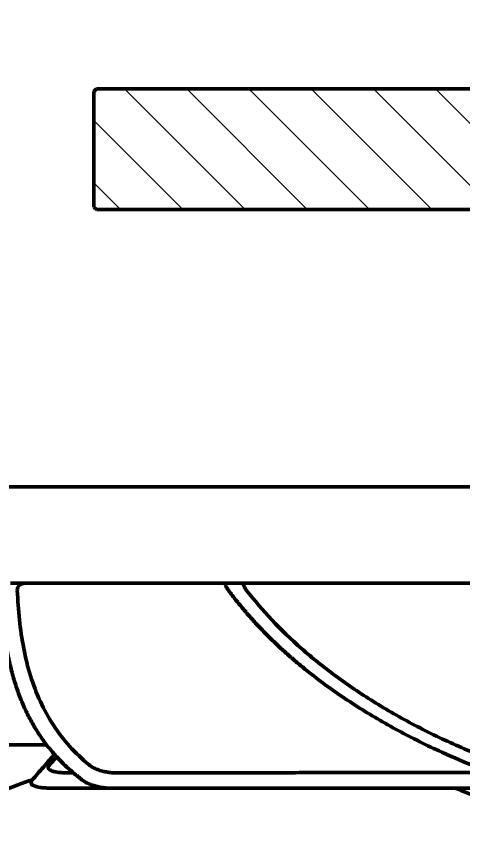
# Model space of a CAD drawing. Header units: inches. Extents: x -2049 to -860, y -317 to 524.
# Drawn here: x -1121.02 to -1108.7, y 120.17 to 143.17 of the extents above; entities that cross this region are included whole.
import ezdxf

# ---------------------------------------------------------------- set-up
doc = ezdxf.new("R2010")
doc.units = ezdxf.units.IN
doc.header["$LTSCALE"] = 2.5746062992
doc.header["$MEASUREMENT"] = 0
doc.header["$PDMODE"] = 3
doc.header["$PDSIZE"] = 0.3125
doc.layers.get('0').update_dxf_attribs({"linetype": 'CONTINUOUS', "lineweight": 50})
doc.layers.get('Defpoints').update_dxf_attribs({"linetype": 'CONTINUOUS'})
for name, color, linetype, lineweight in [('dim', 7, 'CONTINUOUS', 9), ('细实线', 7, 'CONTINUOUS', 9), ('风扇', 7, 'CONTINUOUS', 50)]:
    doc.layers.add(name, color=color, linetype=linetype, lineweight=lineweight)
doc.styles.add('TEXTSTYLE_1', font='gdt', dxfattribs={"width": 0.8})
doc.dimstyles.new('ISO-25$0', dxfattribs={"dimtxt": 5, "dimasz": 5, "dimexe": 1.25, "dimexo": 0.625, "dimtad": 1, "dimdec": 0, "dimlfac": 1.5, "dimdsep": 46, "dimtxsty": 'TEXTSTYLE_1', "dimcen": 2.5, "dimclrd": 256, "dimclre": 256, "dimclrt": 256, "dimadec": 0, "dimazin": 0, "dimtfac": 1, "dimtdec": 0, "dimtmove": 0, "dimatfit": 3, "dimfxl": 1, "dimlwd": 25, "dimarcsym": 0})

# ---------------------------------------------------------------- blocks, each defined once
blk = doc.blocks.new('*D56')
at = {"layer": 'Defpoints', "color": 0, "transparency": 16777216}
for p in [(-1218.048571266017, 403.3025130793737), (-1091.407013685778, 403.3025130793736), (-1171.592852007335, 52.36996969744924)]:
    blk.add_point(p, dxfattribs=at)
at = {"layer": 'dim', "lineweight": -2, "transparency": 16777216}
for p, q in [((-1092.032013685778, 403.3025130793736), (-1219.298571266017, 403.3025130793737)), ((-1172.217852007335, 52.36996969744924), (-1219.298571266017, 52.36996969744924))]:
    blk.add_line(p, q, dxfattribs=at)
at = {"layer": 'dim', "lineweight": 25, "transparency": 16777216}
blk.add_line((-1218.048571266017, 57.36996969744924), (-1218.048571266017, 398.3025130793737), dxfattribs=at)
at = {"layer": 'dim', "transparency": 16777216}
for points in [[(-1218.88190459935, 398.3025130793737), (-1217.215237932683, 398.3025130793737), (-1218.048571266017, 403.3025130793737)], [(-1218.88190459935, 57.36996969744924), (-1217.215237932683, 57.36996969744924), (-1218.048571266017, 52.36996969744924)]]:
    blk.add_solid(points, dxfattribs=at)
at = {"layer": 'dim', "transparency": 16777216, "insert": (-1221.173571266017, 224.8663272811571), "char_height": 5, "attachment_point": 5, "rotation": 90, "style": 'TEXTSTYLE_1'}
blk.add_mtext('526', dxfattribs=at)
blk = doc.blocks.new('*D57')
at = {"layer": 'Defpoints', "color": 0, "transparency": 16777216}
for p in [(-1231.84454690775, 446.9677767412457), (-1055.929901698032, 446.9677767412456), (-1171.592852007335, 52.36996969744924)]:
    blk.add_point(p, dxfattribs=at)
at = {"layer": 'dim', "lineweight": -2, "transparency": 16777216}
for p, q in [((-1056.554901698032, 446.9677767412456), (-1233.09454690775, 446.9677767412457)), ((-1172.217852007335, 52.36996969744924), (-1233.09454690775, 52.36996969744926))]:
    blk.add_line(p, q, dxfattribs=at)
at = {"layer": 'dim', "lineweight": 25, "transparency": 16777216}
blk.add_line((-1231.84454690775, 57.36996969744925), (-1231.84454690775, 441.9677767412457), dxfattribs=at)
at = {"layer": 'dim', "transparency": 16777216}
for points in [[(-1232.677880241083, 441.9677767412457), (-1231.011213574416, 441.9677767412457), (-1231.84454690775, 446.9677767412457)], [(-1232.677880241083, 57.36996969744926), (-1231.011213574416, 57.36996969744925), (-1231.84454690775, 52.36996969744925)]]:
    blk.add_solid(points, dxfattribs=at)
at = {"layer": 'dim', "transparency": 16777216, "insert": (-1234.96954690775, 248.0723433727648), "char_height": 5, "attachment_point": 5, "rotation": 90, "style": 'TEXTSTYLE_1'}
blk.add_mtext('592', dxfattribs=at)
blk = doc.blocks.new('*D58')
at = {"layer": 'Defpoints', "color": 0, "transparency": 16777216}
for p in [(-1245.640516546762, 472.9669413630263), (-1107.928230943298, 472.9669413630263), (-1171.592852007335, 52.36996969744924)]:
    blk.add_point(p, dxfattribs=at)
at = {"layer": 'dim', "lineweight": -2, "transparency": 16777216}
for p, q in [((-1108.553230943298, 472.9669413630263), (-1246.890516546762, 472.9669413630263)), ((-1172.217852007335, 52.36996969744924), (-1246.890516546762, 52.36996969744926))]:
    blk.add_line(p, q, dxfattribs=at)
at = {"layer": 'dim', "lineweight": 25, "transparency": 16777216}
blk.add_line((-1245.640516546762, 57.36996969744926), (-1245.640516546762, 467.9669413630263), dxfattribs=at)
at = {"layer": 'dim', "transparency": 16777216}
for points in [[(-1246.473849880095, 467.9669413630263), (-1244.807183213429, 467.9669413630263), (-1245.640516546762, 472.9669413630263)], [(-1246.473849880095, 57.36996969744926), (-1244.807183213429, 57.36996969744926), (-1245.640516546762, 52.36996969744926)]]:
    blk.add_solid(points, dxfattribs=at)
at = {"layer": 'dim', "transparency": 16777216, "insert": (-1248.765516546762, 260.4616692013795), "char_height": 5, "attachment_point": 5, "rotation": 90, "style": 'TEXTSTYLE_1'}
blk.add_mtext('630', dxfattribs=at)

msp = doc.modelspace()

# ---------------------------------------------------------------- hatches: boundary and pattern name
at = {"layer": '细实线', "linetype": 'Continuous'}
h = msp.add_hatch(dxfattribs=at)
h.set_pattern_fill('DEFAULT__49', color=256, scale=1.216287576733803, angle=-45.00000000000001, style=0, pattern_type=0)
h.set_pattern_definition([(315, (-1203.723529003851, 1516.918950804064), (0.8600451932628668, 0.8600451932628661), [])])
edge = h.paths.add_edge_path()
edge.add_line((-1118.882951133041, 141.1004520384518), (-1118.882951133041, 137.9005548532944))
edge.add_line((-1118.816286574061, 141.1671165618664), (-1118.882951133041, 141.1004520384457))
edge.add_line((-1100.883517375671, 141.1671165618664), (-1118.816286574061, 141.1671165618664))
edge.add_line((-1100.883517375671, 137.8338903281585), (-1100.883517375671, 141.1671165618513))
edge.add_line((-1100.883517375671, 137.8338903281585), (-1118.816286574061, 137.8338903281585))
edge.add_line((-1118.882951133041, 137.9005548532999), (-1118.816286574061, 137.8338903281858))
edge = h.paths.add_edge_path()
edge.add_line((-965.5546232273273, 141.1004520384518), (-965.5546232273273, 137.9005548532944))
edge.add_line((-965.621287786307, 137.8338903281585), (-965.5546232273273, 137.9005548532726))
edge.add_line((-965.621287786307, 137.8338903281585), (-1033.068729448529, 137.8338903281585))
edge.add_line((-1033.068729448529, 137.8338903281585), (-1033.068729448529, 141.1671165618513))
edge.add_line((-965.621287786307, 141.1671165618664), (-1033.068729448529, 141.1671165618664))
edge.add_line((-965.5546232273273, 141.1004520384518), (-965.621287786307, 141.1671165618724))
edge = h.paths.add_edge_path()
edge.add_line((-1036.965294754792, 141.1671165618664), (-1038.977438329633, 141.1671165618664))
edge.add_line((-1036.965294754792, 137.8338903281585), (-1036.965294754792, 141.1671165618513))
edge.add_line((-1036.965294754792, 137.8338903281585), (-1038.977438329633, 137.8338903281585))
edge.add_line((-1038.977438329633, 137.8338903281585), (-1038.977438329633, 141.1671165618513))
edge = h.paths.add_edge_path()
edge.add_line((-1049.545352591819, 141.1671165618664), (-1098.216933936171, 141.1671165618664))
edge.add_line((-1049.545352591819, 137.8338903281585), (-1049.545352591819, 141.1671165618513))
edge.add_line((-1049.545352591819, 137.8338903281585), (-1098.216933936171, 137.8338903281585))
edge.add_line((-1098.216933936171, 137.8338903281585), (-1098.216933936171, 141.1671165618513))
h = msp.add_hatch(dxfattribs=at)
h.set_pattern_fill('ANSI31', color=256, scale=0.6666666659733333, angle=-5.000000000000007, style=0)
h.set_pattern_definition([(39.99999999999998, (-1850.866896881382, 3648.156070649478), (-1.360567105754851, 1.621460736248851), [])])
edge = h.paths.add_edge_path()
edge.add_line((-1066.97862255718, 121.0344301111796), (-1065.188076026582, 121.0344301111796))
edge.add_line((-1066.97862255718, 121.0344301111796), (-1066.97862255718, 120.1677912897763))
edge.add_line((-1067.54527298062, 120.1677912897551), (-1066.97862255718, 120.1677912897551))
edge.add_line((-1067.54527298062, 120.1677912897551), (-1070.961537177707, 123.0343658510355))
edge.add_line((-1070.961537177707, 123.0343658510629), (-1070.961537177707, 126.1675985111062))
edge.add_line((-1070.961537177707, 126.1675985110929), (-1066.194657744104, 130.1674699908467))
edge.add_line((-1066.194657744104, 130.1674699908399), (-1065.628007489992, 130.1674699908399))
edge.add_line((-1065.628007489992, 129.3008311711422), (-1065.628007489992, 130.1674699908521))
edge.add_line((-1065.628007489992, 129.3008311711422), (-1065.188076026582, 129.3008311711422))
edge.add_line((-1065.188076026581, 129.3008311711422), (-1065.188076026581, 130.1674699908521))
edge.add_line((-1065.188076026581, 130.1674699908399), (-1064.62089490582, 130.1674699908399))
edge.add_line((-1064.62089490582, 120.1677912897551), (-1064.62089490582, 130.1674699908326))
edge.add_line((-1065.188076026581, 120.1677912897551), (-1064.62089490582, 120.1677912897551))
edge.add_line((-1065.188076026581, 121.0344301111796), (-1065.188076026581, 120.1677912897763))
edge = h.paths.add_edge_path()
edge.add_line((-1086.627880766412, 128.5008568748591), (-1086.658845004636, 128.5008568748591))
edge.add_line((-1086.658845004636, 128.5008568748591), (-1086.658845004636, 129.3341634328592))
edge.add_line((-1107.793295303251, 129.3341634328689), (-1086.658845004636, 129.3341634328689))
edge.add_line((-1107.793295303251, 129.3341634328689), (-1107.793295303251, 130.167469990869))
edge.add_line((-1107.793295303251, 130.1674699908399), (-1085.794551686109, 130.1674699908399))
edge.add_line((-1085.794551686109, 129.334163436245), (-1085.794551686109, 130.1674699908582))
edge.add_arc((-1086.627867150756, 129.3341723411828), 0.8333154646469872, 269.9990637963, 359.9993876627)
edge = h.paths.add_edge_path()
edge.add_line((-1128.399770962779, 129.3008311711422), (-1127.959839499368, 129.3008311711422))
edge.add_line((-1127.959839499368, 129.3008311711422), (-1127.959839499368, 130.1674699908521))
edge.add_line((-1127.959839499368, 130.1674699908399), (-1127.393189243563, 130.1674699908399))
edge.add_line((-1127.393189243563, 130.1674699908399), (-1122.62630980996, 126.1675985110862))
edge.add_line((-1122.62630980996, 123.0343658510629), (-1122.62630980996, 126.1675985111062))
edge.add_line((-1122.62630980996, 123.0343658510629), (-1126.042574007047, 120.1677912897824))
edge.add_line((-1126.609224430487, 120.1677912897551), (-1126.042574007047, 120.1677912897551))
edge.add_line((-1126.609224430487, 121.0344301111796), (-1126.609224430487, 120.1677912897763))
edge.add_line((-1128.399770962779, 121.0344301111796), (-1126.609224430487, 121.0344301111796))
edge.add_line((-1128.399770962779, 121.0344301111796), (-1128.399770962779, 120.1677912897763))
edge.add_line((-1128.966952081847, 120.1677912897551), (-1128.399770962779, 120.1677912897551))
edge.add_line((-1128.966952081847, 120.1677912897551), (-1128.966952081847, 130.1674699908326))
edge.add_line((-1128.966952081847, 130.1674699908399), (-1128.399770962779, 130.1674699908399))
edge.add_line((-1128.399770962779, 129.3008311711422), (-1128.399770962779, 130.1674699908521))
edge.add_line((-1126.565429735251, 122.1677270296578), (-1126.565429735251, 128.1675342509816))
edge.add_line((-1125.214814236277, 122.1677270296578), (-1126.565429735251, 122.1677270296578))
edge.add_line((-1123.492952429389, 123.612534882287), (-1125.214814236277, 122.1677270296535))
edge.add_line((-1123.492952429389, 123.612534882287), (-1123.492952429389, 125.5894294798706))
edge.add_line((-1126.565429735251, 128.1675342509761), (-1123.492952429388, 125.5894294798694))
edge = h.paths.add_edge_path()
edge.add_line((-1060.25740782545, 120.1677912897551), (-1060.25740782545, 130.1674699908326))
edge.add_line((-1061.558271511369, 120.1677912897551), (-1060.25740782545, 120.1677912897551))
edge.add_line((-1061.558271511369, 120.1677912897551), (-1061.558271511369, 130.1674699908326))
edge.add_line((-1061.558271511369, 130.1674699908399), (-1060.25740782545, 130.1674699908399))
edge = h.paths.add_edge_path()
edge.add_line((-1133.33043916391, 130.1674699908399), (-1132.029575476298, 130.1674699908399))
edge.add_line((-1132.029575476298, 120.1677912897551), (-1132.029575476298, 130.1674699908326))
edge.add_line((-1133.33043916391, 120.1677912897551), (-1132.029575476298, 120.1677912897551))
edge.add_line((-1133.33043916391, 120.1677912897551), (-1133.33043916391, 130.1674699908326))

# ---------------------------------------------------------------- linework, layer by layer
at = {"color": 7, "linetype": 'Continuous'}
for p, q in [((-1118.816286574061, 141.1671165618665), (-1118.882951133041, 141.1004520384519)), ((-1118.816286574061, 141.1671165618665), (-1118.882951133041, 141.1004520384519)), ((-1118.882951133041, 141.1004520384519), (-1118.882951133041, 137.9005548532999)), ((-1118.882951133041, 141.1004520384519), (-1118.882951133041, 137.9005548532999)), ((-1100.883517375671, 141.1671165618665), (-1118.816286574061, 141.1671165618665)), ((-1118.816286574061, 141.1671165618665), (-965.621287786307, 141.1671165618665)), ((-1118.882951133041, 137.9005548532999), (-1118.816286574061, 137.8338903281585)), ((-1118.882951133041, 137.9005548532999), (-1118.816286574061, 137.8338903281585)), ((-1100.883517375671, 137.8338903281585), (-1118.816286574061, 137.8338903281585)), ((-1118.816286574061, 137.8338903281585), (-965.621287786307, 137.8338903281585)), ((-1133.33043916391, 130.1674699908399), (-1065.262935153049, 130.1674699908399)), ((-1122.626426805374, 123.0343658510629), (-1120.194315835932, 123.0343658510629))]:
    msp.add_line(p, q, dxfattribs=at)
for points, knots in [([(-1120.578153304099, 122.0669605062256), (-1120.853869945349, 121.9723473866425), (-1121.499326086967, 121.7355310904873), (-1122.514327216623, 121.3095646398736), (-1123.635206651007, 120.7750887045325), (-1124.382096780364, 120.3781322501156), (-1124.760039438997, 120.1677912897552)], [5.064414072257195, 5.064414072257195, 5.064414072257195, 5.064414072257195, 5.851367748953323, 6.920120347674357, 8.035241862591093, 9.203078394257531, 9.203078394257531, 9.203078394257531, 9.203078394257531]), ([(-1105.360484082996, 120.1677912897552), (-1105.732137363433, 120.3746319470451), (-1106.468482305908, 120.7662867464312), (-1107.576530533851, 121.2960417152819), (-1108.386590491182, 121.6375054318582), (-1108.825508607624, 121.8066263271707), (-1108.896844177658, 121.8336902505087)], [0, 0, 0, 0, 1.148402457610001, 2.251136595081034, 3.314998759985119, 3.5209754233095, 3.5209754233095, 3.5209754233095, 3.5209754233095])]:
    msp.add_open_spline(points, degree=3, knots=knots, dxfattribs=at)
at = {"layer": '风扇', "linetype": 'Continuous'}
for p, q in [((-1073.731469158229, 127.5008890048982), (-1121.189912190978, 127.5008890048982)), ((-1115.172863649727, 127.3151661507148), (-1115.159616173674, 127.2969474109024)), ((-1120.602901548051, 122.0369899322674), (-1120.596469074345, 122.0450305332779)), ((-1119.175212049428, 122.0369899373508), (-1119.186244638755, 122.0450305400688)), ((-1120.118723307636, 121.8343743517819), (-1120.053100966916, 121.8337638755974)), ((-1118.468850009757, 121.8343743517819), (-1118.425696163024, 121.8337638755974))]:
    msp.add_line(p, q, dxfattribs=at)
for points, start_tangent, end_tangent in [([(-1120.749294536443, 127.5008891403668), (-1120.821422720644, 127.4956365163446), (-1120.877963523896, 127.4816865428699), (-1120.922130259605, 127.4607439997046), (-1120.955939773674, 127.4335085123734), (-1120.98084510939, 127.3991200865522), (-1120.996343701565, 127.3561753275827), (-1121.000508629263, 127.3023971512293)], (-0.9999999999999991, -3.712255312334429e-08), (0.04293326312020522, -0.9990779423637833)), ([(-1115.223549553328, 127.5008890048982), (-1115.243322367584, 127.49577522976), (-1115.252114911445, 127.4820805959864), (-1115.252075579961, 127.4620051690658), (-1115.244750831233, 127.4365197820398), (-1115.230281329324, 127.4050085791717), (-1115.207208847824, 127.3653646168498), (-1115.172863649727, 127.3151661507149)], (-0.9999999999999939, -1.130574672511035e-07), (0.5862068801489851, -0.8101613997630306)), ([(-1114.728231037822, 127.5008891403668), (-1114.74797561665, 127.4956365163446), (-1114.75617063455, 127.4816865445773), (-1114.755085710104, 127.4607440013927), (-1114.745851570952, 127.4335085140614), (-1114.728240696285, 127.3991200882401), (-1114.700947772938, 127.3561753275827), (-1114.66149082314, 127.3023971529368)], (-0.9999999999999938, -1.116943353106851e-07), (0.6130858284291284, -0.7900163080464664)), ([(-1119.186340171859, 122.0450305637788), (-1119.416071640015, 122.2258959239758), (-1119.632576623697, 122.416469290835), (-1119.73592236573, 122.5154336397884), (-1119.836025304211, 122.616869584994), (-1119.932906708415, 122.7207919901078), (-1120.026587854393, 122.827215722065), (-1120.144453839131, 122.9703750523119), (-1120.256894175506, 123.1178391192128), (-1120.363934325354, 123.2695980712764), (-1120.465599748817, 123.4256420569728), (-1120.56191590773, 123.5859612214924), (-1120.652908263929, 123.7505457115784), (-1120.738602275862, 123.9193856774661), (-1120.819023407057, 124.0924712608735), (-1120.894207444965, 124.269821182684), (-1120.964231494734, 124.4515684296496), (-1121.029182985436, 124.6378745642727), (-1121.089149351222, 124.8289011405972), (-1121.194476431099, 125.225761866789), (-1121.280912187251, 125.6434430778633), (-1121.317269921857, 125.8605011406372), (-1121.349200263759, 126.0832842709022), (-1121.376823784577, 126.3119892936916), (-1121.400261062702, 126.5468130391227), (-1121.419631054367, 126.7879549585783), (-1121.435046266101, 127.035625021992), (-1121.446632772683, 127.2900062525075), (-1121.446881406988, 127.2966257725787)], (-0.8020311256256579, 0.597282239420895), (-0.03734004050177971, 0.9993026175164982)), ([(-1121.000508629263, 127.3023971512293), (-1120.941384315848, 126.4892323526591), (-1120.824081519068, 125.6949922980539), (-1120.635240098863, 124.9386478901512), (-1120.36380520945, 124.2288619863092), (-1120.003252106966, 123.5755111285828), (-1119.553835066029, 122.9898723988514), (-1119.016674520838, 122.4764984654006)], (0.04293337349089176, -0.9990779376208301), (0.7727480011808963, -0.6347129482458422)), ([(-1107.298401631427, 122.0450305485284), (-1108.300359855921, 122.416469282356), (-1109.264936922945, 122.827215722065), (-1109.875890601014, 123.1178391192128), (-1110.470111511776, 123.4256420569728), (-1111.047157966809, 123.7505457132664), (-1111.606588281077, 124.0924712608735), (-1112.147855816733, 124.4515684296496), (-1112.669994122975, 124.8289011405972), (-1113.171931801269, 125.225761866789), (-1113.414990590353, 125.4319191315146), (-1113.652597446307, 125.6434430778633), (-1113.884625483272, 125.8605011406372), (-1114.110975972929, 126.0832842709022), (-1114.331557229304, 126.3119892936916), (-1114.546277561341, 126.5468130391227), (-1114.755042407882, 126.7879549585783), (-1114.957745695159, 127.035625021992), (-1115.154305222947, 127.2900062525075), (-1115.159270499247, 127.2966257725787)], (-0.9453085641174062, 0.3261774342383084), (-0.5997623568666565, 0.8001781772116462)), ([(-1114.66149082314, 127.3023971529368), (-1113.966101764297, 126.4892325270493), (-1113.145262239934, 125.694992496154), (-1112.206318347639, 124.9386480306838), (-1111.158052442813, 124.2288620455646), (-1110.017192057148, 123.5755111218114), (-1108.801169827382, 122.9898723683895), (-1107.522190100325, 122.476498467108)], (0.6130858464737953, -0.790016294043047), (0.9393935856669116, -0.342840620708607)), ([(-1120.112886915525, 122.4764971717548), (-1120.137689303269, 122.4397457717927), (-1120.145755762352, 122.405693648105), (-1120.137501586367, 122.3747539624325), (-1120.114421899966, 122.3477617704926), (-1120.078669336474, 122.3247470281205), (-1120.031187822699, 122.3051279601847), (-1119.970888795336, 122.288318919153), (-1119.895977309297, 122.2743238096536), (-1119.806325449214, 122.2637426975859), (-1119.703357498029, 122.2571790557245), (-1119.588620716454, 122.2550018884892)], (-0.6583969018556183, -0.7526709238617654), (0.9999996258281124, 0.0008650685724940263)), ([(-1119.016674520838, 122.4764984654006), (-1118.966679138076, 122.4397469299893), (-1118.909836565428, 122.4056945844917), (-1118.847410772959, 122.3747546786778), (-1118.782161967876, 122.3477622937212), (-1118.715774796771, 122.3247473989421), (-1118.647947732384, 122.3051282209744), (-1118.576995257778, 122.2883191037101), (-1118.501856493069, 122.2743239535818), (-1118.423664953035, 122.2637428313471), (-1118.344536775763, 122.25717920136), (-1118.266173335746, 122.2550020832131)], (0.7727481109564305, -0.6347128145967027), (0.9999991012602057, 0.001340700853899552)), ([(-1120.118723307637, 121.834374351782), (-1120.230950993578, 121.8390272045517), (-1120.330223610724, 121.8479470931453), (-1120.414288073669, 121.8605582214444), (-1120.482218626184, 121.8760359659803), (-1120.535807405901, 121.894010506126), (-1120.577357690398, 121.914962013562), (-1120.607018434038, 121.9397489162637), (-1120.622560140482, 121.9686824558515), (-1120.621600823466, 122.0012528961398), (-1120.602901548051, 122.0369899322674)], (-0.9997948177406464, 0.02025641673514135), (0.5998249574078274, 0.8001312520272522)), ([(-1118.468850009758, 121.834374351782), (-1118.5499080983, 121.8390272062397), (-1118.631281688732, 121.8479470948333), (-1118.710340573644, 121.8605582231519), (-1118.784766772715, 121.8760359676684), (-1118.854877403222, 121.8940105078333), (-1118.922991427589, 121.9149620169575), (-1118.990743015762, 121.9397489196397), (-1119.057088283294, 121.968682460935), (-1119.119237966315, 122.0012529012233), (-1119.175212049428, 122.0369899373509)], (-0.9995558854460903, 0.02979986359167274), (-0.8151979069395516, 0.5791825036388558)), ([(-1106.49328029381, 121.8371055429287), (-1106.526302737969, 121.8326484941526), (-1106.561441347306, 121.832629299148), (-1106.600369074629, 121.8326404256589), (-1106.643098655089, 121.832652361586), (-1106.689995427159, 121.8326649934633), (-1106.741572654162, 121.8326782822916), (-1106.79821833403, 121.8326920419036), (-1106.860435961561, 121.8327062163421), (-1106.928864219552, 121.8327208293366), (-1107.004165291819, 121.8327353593464), (-1107.087015272465, 121.8327496404601), (-1107.178112178478, 121.8327639114457), (-1107.27824195543, 121.8327782230215), (-1107.388261597184, 121.832792449944), (-1107.509114233011, 121.8328054306403), (-1107.641667656508, 121.8328193087437), (-1107.786610544533, 121.8328329988945), (-1107.944855535482, 121.8328485431921), (-1108.117751112668, 121.8328645057506), (-1108.307551746599, 121.8328828947536), (-1108.516615319713, 121.8329034596172), (-1108.746996571806, 121.8329286488467), (-1109.00053932615, 121.8329585944762), (-1109.27945965985, 121.8329894341561), (-1109.585399139092, 121.8330248118411), (-1109.921952654305, 121.8330577935435), (-1110.294489804623, 121.833093774027), (-1110.708118687653, 121.8331315561539), (-1111.167861761724, 121.8331721474215), (-1111.678533181382, 121.8332182215596), (-1112.246177485048, 121.8332763450522), (-1112.877711060146, 121.8333490459549), (-1113.58036630228, 121.8334177507853), (-1114.36408831609, 121.8334897726957), (-1115.243360943864, 121.8335574970569), (-1116.232883719454, 121.8336188801203), (-1117.347827697317, 121.8336697072825), (-1118.609296825685, 121.8337151735387), (-1120.053163025589, 121.833763621618)], (-0.9999878576760879, -0.004927930639547075), (-0.999999999569431, 2.93451534117722e-05)), ([(-1107.559277844727, 121.8371055446167), (-1107.603708686231, 121.8326484941526), (-1107.652324940719, 121.832629299148), (-1107.705593780462, 121.8326404256589), (-1107.763304695331, 121.832652361586), (-1107.825776568692, 121.8326649934633), (-1107.893494287899, 121.8326782822916), (-1107.966743536201, 121.8326920419036), (-1108.045927801644, 121.8327062163421), (-1108.13158183526, 121.8327208276485), (-1108.224221066076, 121.8327353593464), (-1108.324330034324, 121.8327496404601), (-1108.432371675686, 121.8327639114457), (-1108.548862614645, 121.8327782230215), (-1108.674348583145, 121.832792449944), (-1108.809414930779, 121.8328054306403), (-1108.95450849015, 121.8328193087437), (-1109.1098383067, 121.8328329988945), (-1109.275822064929, 121.8328485431921), (-1109.453278209512, 121.8328645040432), (-1109.643852717631, 121.8328828947536), (-1109.849146660708, 121.8329034596172), (-1110.070324833464, 121.8329286488467), (-1110.308252404911, 121.8329585944762), (-1110.564045435513, 121.8329894341561), (-1110.838222141429, 121.8330248118411), (-1111.1329408217, 121.8330577918555), (-1111.45168780556, 121.833093774027), (-1111.797425929822, 121.8331315561539), (-1112.172792689769, 121.8331721474215), (-1112.580042142749, 121.8332182215596), (-1113.022198997988, 121.8332763450522), (-1113.502694087506, 121.8333490459549), (-1114.024892506843, 121.8334177490779), (-1114.59388150257, 121.8334897726957), (-1115.21752312283, 121.8335574970569), (-1115.903195688313, 121.8336188801203), (-1116.658021926025, 121.8336697072825), (-1117.492491378885, 121.8337151718312), (-1118.425743617166, 121.833763621618)], (-0.9999934803281477, -0.003610997258094889), (-0.999999998904114, 4.681636588196205e-05)), ([(-1100.888845900941, 121.8371055429287), (-1100.894989465702, 121.832648759987), (-1100.900175137495, 121.8326292009324), (-1100.906502968256, 121.8326402682072), (-1100.914217794264, 121.8326521651739), (-1100.92353440118, 121.8326647428599), (-1100.93477114576, 121.8326779927668), (-1100.948242803476, 121.8326917303568), (-1100.964306723914, 121.8327058844421), (-1100.983393255607, 121.832720473746), (-1101.005987221562, 121.8327349885441), (-1101.032622016494, 121.8327492323855), (-1101.063876530139, 121.8327634525366), (-1101.100419357064, 121.8327776828738), (-1101.143053709209, 121.8327918877744), (-1101.192695899387, 121.8328048616799), (-1101.250310524256, 121.8328186686923), (-1101.316839082459, 121.8328324299729), (-1101.393344040484, 121.832847953956), (-1101.480847508904, 121.8328640146913), (-1101.581084077571, 121.8328823884634), (-1101.696111733986, 121.8329029431795), (-1101.827975320728, 121.8329281137824), (-1101.97869962179, 121.8329581102079), (-1102.150644829245, 121.8329890599585), (-1102.345873724269, 121.8330245764881), (-1102.567231635195, 121.8330576428439), (-1102.81936334973, 121.8330936588728), (-1103.10726321947, 121.8331314426879), (-1103.436152688415, 121.8331720221198), (-1103.811338441925, 121.8332180911744), (-1104.238872307988, 121.8332762045001), (-1104.726070851717, 121.8333489274441), (-1105.28071299142, 121.8334176762795), (-1105.912646393699, 121.8334897354622), (-1106.636208394959, 121.8335574733858), (-1107.466663635494, 121.8336188682653), (-1108.420227645165, 121.8336697072825), (-1109.51853797519, 121.8337151769147), (-1110.797325760614, 121.833763621618)], (-0.9992948786752983, -0.03754657711857141), (-0.999999999438869, 3.350017495068421e-05))]:
    msp.add_spline(points, degree=3, dxfattribs=dict(at, start_tangent=start_tangent, end_tangent=end_tangent))
for points, knots in [([(-1120.596618043945, 122.0450305570073), (-1120.545707963673, 122.1055764003838), (-1120.44007631954, 122.2297904636975), (-1120.275379542314, 122.4202655374207), (-1120.118279640158, 122.599735606418), (-1120.016050833319, 122.7156683399396), (-1119.972465123596, 122.7649851990012)], [0, 0, 0, 0, 0.2135840872643378, 0.4402423949493974, 0.6798687432761967, 0.857574333393864, 0.857574333393864, 0.857574333393864, 0.857574333393864]), ([(-1118.322616437221, 122.2561215434363), (-1118.241601071978, 122.2561946697461), (-1117.703007274012, 122.256682635573), (-1116.763819084248, 122.2575540815506), (-1115.553745585832, 122.258713206722), (-1114.490993366105, 122.2597619282469), (-1113.554296082387, 122.2606999883544), (-1112.7258844343, 122.2615351595917), (-1111.99100070844, 122.2622604534388), (-1111.337338054897, 122.2629071348906), (-1110.754694941951, 122.2634892079215), (-1110.234603934478, 122.2640005477272), (-1109.769917734696, 122.2644410332829), (-1109.354405990518, 122.2648194492203), (-1108.982615564459, 122.2651528390124), (-1108.649835558194, 122.2654523074722), (-1108.351785376916, 122.2657393564272), (-1108.108504606721, 122.2660000412311), (-1107.964126990482, 122.2661676619476), (-1107.90844060734, 122.2662348246112)], [1.139406368967632, 1.139406368967632, 1.139406368967632, 1.139406368967632, 1.358147944432861, 2.59361022166081, 3.675215575144513, 4.625347891982461, 5.4630426147422, 6.204299512037053, 6.862060480736538, 7.447229642933182, 7.969189542124468, 8.435197672359555, 8.851476043104967, 9.22384284618814, 9.557079847920406, 9.855310598126959, 10.12234922778994, 10.3618157102605, 10.51216905418347, 10.51216905418347, 10.51216905418347, 10.51216905418347])]:
    msp.add_open_spline(points, degree=3, knots=knots, dxfattribs=at)
for points in [[(-1119.914910498431, 122.7010341909585), (-1119.981161091541, 122.6264166615193), (-1120.047189384325, 122.5516028124115), (-1120.11288676313, 122.4764984654006)], [(-1119.58862301762, 122.2550020832131), (-1119.542707240991, 122.2550418040585), (-1119.496791464447, 122.2550816245795), (-1119.450875687987, 122.2551215434927)]]:
    msp.add_open_spline(points, degree=3, dxfattribs=at)

# ---------------------------------------------------------------- dimensions: what is measured, and where the dimension line sits
at = {"layer": 'dim'}
for base, p2, text, picture, middle in [((-1245.640516546762, 472.9669413630263), (-1107.928230943298, 472.9669413630263), '630', '*D58', (-1245.640516546762, 260.4616692013795)), ((-1231.84454690775, 446.9677767412457), (-1055.929901698032, 446.9677767412456), '592', '*D57', (-1231.84454690775, 248.0723433727648)), ((-1218.048571266017, 403.3025130793737), (-1091.407013685778, 403.3025130793736), '526', '*D56', (-1218.048571266017, 224.8663272811571))]:
    dim = msp.add_linear_dim(base=base, p1=(-1171.592852007335, 52.36996969744924), p2=p2, angle=90, text=text, dimstyle='ISO-25$0', dxfattribs=at)
    dim.commit()
    dim.dimension.update_dxf_attribs({"geometry": picture, "text_midpoint": middle, "dimtype": 160})

doc.saveas('drawing.dxf')
